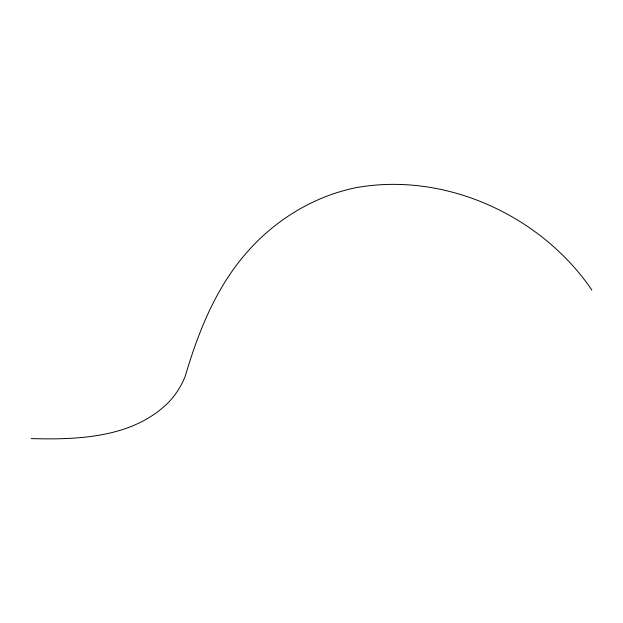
<?xml version="1.0" encoding="UTF-8"?>
<svg xmlns="http://www.w3.org/2000/svg" width="623" height="623" viewBox="0 0 623 623"><rect width="100%" height="100%" fill="white"/><g stroke="black" fill="none" stroke-linecap="round" stroke-linejoin="round"><path stroke-width="0.93" d="M31.15 438.584C78.459 439.908 133.057 437.844 168.685 402.256A361.371 172.166 37.7 0 0 185.117 376.58C198.41 331.475 216.313 286.424 248.149 250.968C276.09 219.46 313.914 196.44 355.274 187.827C444.806 171.294 541.083 215.363 591.85 290.038"/></g></svg>
